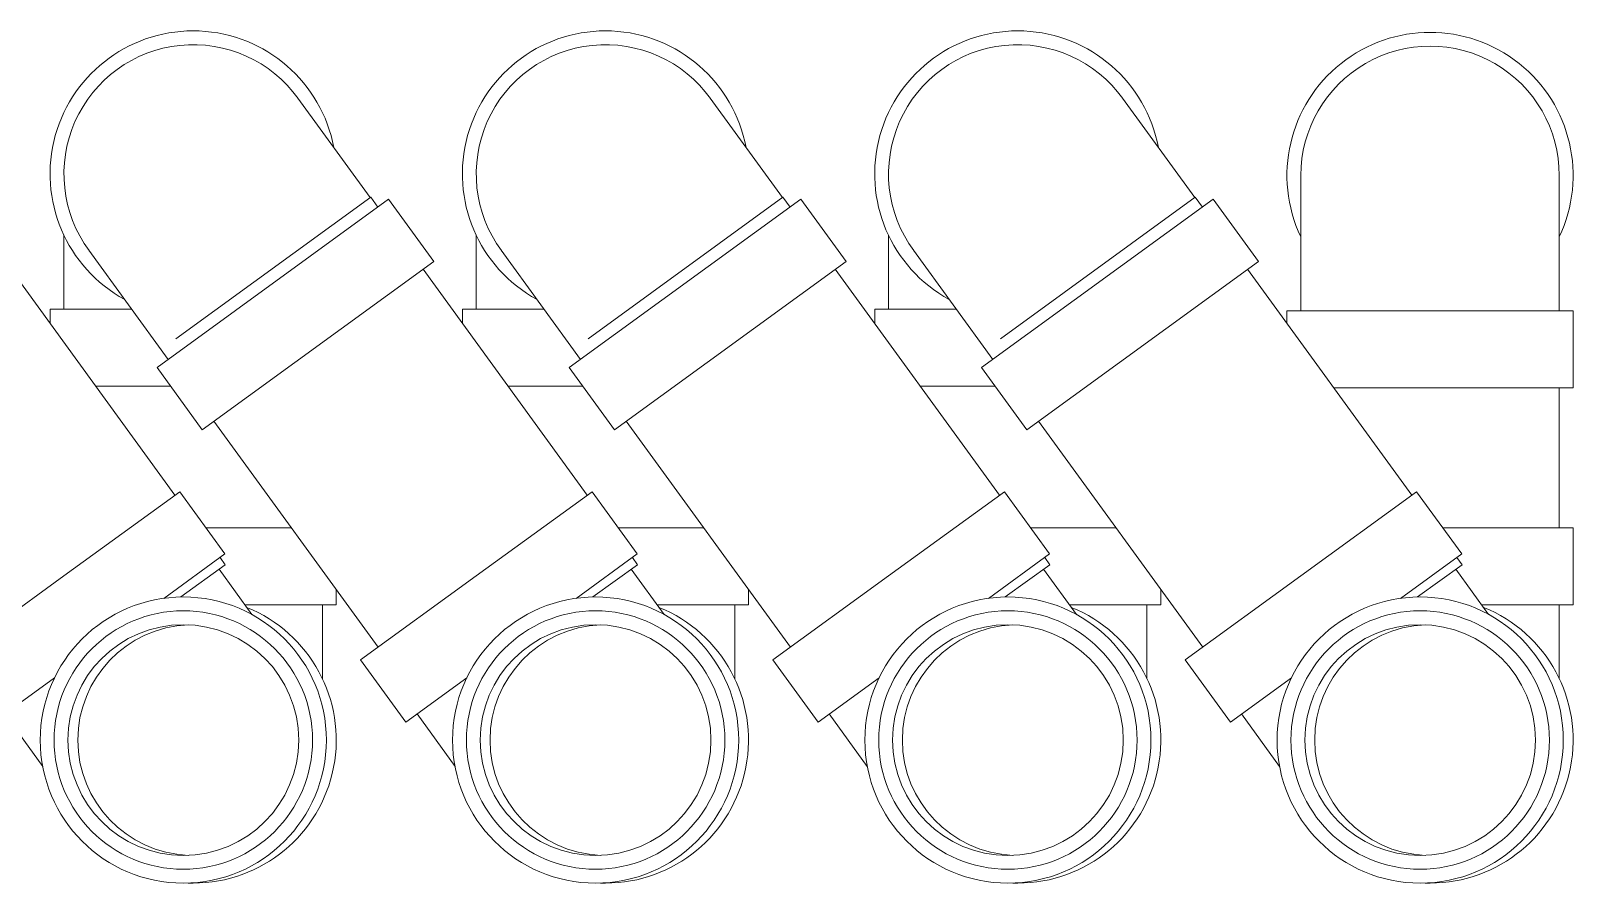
# Model space of a CAD drawing. Header units: millimetres. Extents: x 1147.5 to 1224.1, y 2097.1 to 2139.6.
# Drawn here: x 1217.667 to 1218.67, y 2132.248 to 2132.802 of the extents above; entities that cross this region are included whole.
import ezdxf

# ---------------------------------------------------------------- set-up
doc = ezdxf.new("R2010")
doc.units = ezdxf.units.MM
doc.layers.add('1 TEXTO_BackgroundLines', color=7, linetype='Continuous', lineweight=5)
doc.layers.add('PVC6_IntersectionFill_BackgroundLines', color=1, linetype='Continuous', lineweight=13)

msp = doc.modelspace()

# ---------------------------------------------------------------- linework, layer by layer
at = {"layer": '1 TEXTO_BackgroundLines', "linetype": 'Continuous'}
for p, q in [((1217.8882, 2132.6943), (1217.7616, 2132.6023)), ((1217.8928, 2132.6878), (1217.8882, 2132.6943)), ((1218.1562, 2132.6943), (1218.0296, 2132.6023)), ((1218.1608, 2132.6878), (1218.1562, 2132.6943)), ((1218.4242, 2132.6943), (1218.2976, 2132.6023)), ((1218.4288, 2132.6878), (1218.4242, 2132.6943)), ((1217.7609, 2132.5005), (1217.6542, 2132.6474)), ((1218.0289, 2132.5005), (1217.9222, 2132.6474)), ((1218.2969, 2132.5005), (1218.1902, 2132.6474)), ((1218.5649, 2132.5005), (1218.4582, 2132.6474)), ((1218.6608, 2132.4794), (1218.6608, 2132.5704)), ((1217.893, 2132.4018), (1217.7863, 2132.5486)), ((1218.161, 2132.4018), (1218.0543, 2132.5486)), ((1218.429, 2132.4018), (1218.3223, 2132.5486)), ((1217.7647, 2132.4344), (1217.7937, 2132.4554)), ((1217.7937, 2132.4554), (1217.7903, 2132.4601)), ((1218.0327, 2132.4344), (1218.0617, 2132.4554)), ((1218.0617, 2132.4554), (1218.0583, 2132.4601)), ((1218.3007, 2132.4344), (1218.3297, 2132.4554)), ((1218.3297, 2132.4554), (1218.3263, 2132.4601)), ((1218.5687, 2132.4344), (1218.5977, 2132.4554)), ((1218.5977, 2132.4554), (1218.5943, 2132.4601))]:
    msp.add_line(p, q, dxfattribs=at)
for centre, radius in [((1217.7664, 2132.3414), 0.084), ((1218.0344, 2132.3414), 0.084), ((1218.3024, 2132.3414), 0.084), ((1218.5704, 2132.3414), 0.084), ((1217.7664, 2132.3414), 0.075), ((1218.0344, 2132.3414), 0.075), ((1218.3024, 2132.3414), 0.075), ((1218.5704, 2132.3414), 0.075)]:
    msp.add_circle(centre, radius, dxfattribs=at)
for centre, radius, start, end in [((1217.7728, 2132.7094), 0.084, 35.6444, 216.3556), ((1218.0408, 2132.7094), 0.084, 35.6444, 216.3556), ((1218.3088, 2132.7094), 0.084, 35.6444, 216.3556), ((1217.7728, 2132.3414), 0.075, 92.4501, 267.5499), ((1218.0408, 2132.3414), 0.075, 92.4501, 267.5499), ((1218.3088, 2132.3414), 0.075, 92.4501, 267.5499), ((1218.5768, 2132.3414), 0.075, 92.4501, 267.5499)]:
    msp.add_arc(centre, radius, start, end, dxfattribs=at)
at = {"layer": 'PVC6_IntersectionFill_BackgroundLines', "linetype": 'Continuous'}
for p, q in [((1217.8409, 2132.7586), (1217.8878, 2132.694)), ((1218.1089, 2132.7586), (1218.1558, 2132.694)), ((1218.3769, 2132.7586), (1218.4238, 2132.694)), ((1218.4928, 2132.6204), (1218.4928, 2132.7082)), ((1218.6608, 2132.7082), (1218.6608, 2132.6204)), ((1217.8998, 2132.6929), (1217.7493, 2132.5835)), ((1217.8998, 2132.6929), (1217.9292, 2132.6524)), ((1218.1678, 2132.6929), (1218.0173, 2132.5835)), ((1218.1678, 2132.6929), (1218.1972, 2132.6524)), ((1218.4358, 2132.6929), (1218.2853, 2132.5835)), ((1218.4358, 2132.6929), (1218.4652, 2132.6524)), ((1217.6888, 2132.6695), (1217.6888, 2132.6214)), ((1217.9568, 2132.6695), (1217.9568, 2132.6214)), ((1218.2248, 2132.6695), (1218.2248, 2132.6214)), ((1217.7566, 2132.5888), (1217.705, 2132.6599)), ((1217.7787, 2132.5431), (1217.9292, 2132.6524)), ((1218.0246, 2132.5888), (1217.973, 2132.6599)), ((1218.0467, 2132.5431), (1218.1972, 2132.6524)), ((1218.2926, 2132.5888), (1218.241, 2132.6599)), ((1218.3147, 2132.5431), (1218.4652, 2132.6524)), ((1217.7329, 2132.6214), (1217.6798, 2132.6214)), ((1217.6798, 2132.6214), (1217.6798, 2132.6121)), ((1218.0009, 2132.6214), (1217.9478, 2132.6214)), ((1217.9478, 2132.6214), (1217.9478, 2132.6121)), ((1218.2689, 2132.6214), (1218.2158, 2132.6214)), ((1218.2158, 2132.6214), (1218.2158, 2132.6121)), ((1218.6698, 2132.6204), (1218.4838, 2132.6204)), ((1218.4838, 2132.6204), (1218.4838, 2132.6121)), ((1218.6698, 2132.6204), (1218.6698, 2132.5704)), ((1217.7493, 2132.5835), (1217.7787, 2132.5431)), ((1218.0173, 2132.5835), (1218.0467, 2132.5431)), ((1218.2853, 2132.5835), (1218.3147, 2132.5431)), ((1217.7094, 2132.5714), (1217.7581, 2132.5714)), ((1217.9774, 2132.5714), (1218.0261, 2132.5714)), ((1218.2454, 2132.5714), (1218.2941, 2132.5714)), ((1218.5142, 2132.5704), (1218.6698, 2132.5704)), ((1217.7641, 2132.5028), (1217.6888, 2132.4482)), ((1217.7934, 2132.4624), (1217.7641, 2132.5028)), ((1218.0321, 2132.5028), (1217.9568, 2132.4482)), ((1218.0614, 2132.4624), (1218.0321, 2132.5028)), ((1218.3001, 2132.5028), (1218.2248, 2132.4482)), ((1218.3294, 2132.4624), (1218.3001, 2132.5028)), ((1218.5681, 2132.5028), (1218.4928, 2132.4482)), ((1218.5974, 2132.4624), (1218.5681, 2132.5028)), ((1217.7811, 2132.4794), (1217.8366, 2132.4794)), ((1218.0491, 2132.4794), (1218.1046, 2132.4794)), ((1218.3171, 2132.4794), (1218.3726, 2132.4794)), ((1218.5851, 2132.4794), (1218.6698, 2132.4794)), ((1218.6698, 2132.4794), (1218.6698, 2132.4294)), ((1217.7537, 2132.4335), (1217.7934, 2132.4624)), ((1218.0217, 2132.4335), (1218.0614, 2132.4624)), ((1218.2897, 2132.4335), (1218.3294, 2132.4624)), ((1218.5577, 2132.4335), (1218.5974, 2132.4624)), ((1217.8109, 2132.4231), (1217.7896, 2132.4524)), ((1218.0789, 2132.4231), (1218.0576, 2132.4524)), ((1218.3469, 2132.4231), (1218.3256, 2132.4524)), ((1218.6149, 2132.4231), (1218.5936, 2132.4524)), ((1217.6888, 2132.4482), (1217.6136, 2132.3935)), ((1217.9568, 2132.4482), (1217.8816, 2132.3935)), ((1218.2248, 2132.4482), (1218.1496, 2132.3935)), ((1218.4928, 2132.4482), (1218.4176, 2132.3935)), ((1217.8658, 2132.4392), (1217.8658, 2132.4294)), ((1218.1338, 2132.4392), (1218.1338, 2132.4294)), ((1218.4018, 2132.4392), (1218.4018, 2132.4294)), ((1217.8658, 2132.4294), (1217.8063, 2132.4294)), ((1217.8568, 2132.3813), (1217.8568, 2132.4294)), ((1218.1338, 2132.4294), (1218.0743, 2132.4294)), ((1218.1248, 2132.3813), (1218.1248, 2132.4294)), ((1218.4018, 2132.4294), (1218.3423, 2132.4294)), ((1218.3928, 2132.3813), (1218.3928, 2132.4294)), ((1218.6698, 2132.4294), (1218.6103, 2132.4294)), ((1218.6608, 2132.3813), (1218.6608, 2132.4294)), ((1217.911, 2132.3531), (1217.8816, 2132.3935)), ((1218.179, 2132.3531), (1218.1496, 2132.3935)), ((1218.447, 2132.3531), (1218.4176, 2132.3935)), ((1217.643, 2132.3531), (1217.6827, 2132.3819)), ((1217.911, 2132.3531), (1217.9507, 2132.3819)), ((1218.179, 2132.3531), (1218.2187, 2132.3819)), ((1218.447, 2132.3531), (1218.4867, 2132.3819)), ((1217.675, 2132.3243), (1217.6503, 2132.3584)), ((1217.943, 2132.3243), (1217.9183, 2132.3584)), ((1218.211, 2132.3243), (1218.1863, 2132.3584)), ((1218.479, 2132.3243), (1218.4543, 2132.3584))]:
    msp.add_line(p, q, dxfattribs=at)
for centre in [(1217.7664, 2132.3414), (1218.0344, 2132.3414), (1218.3024, 2132.3414), (1218.5704, 2132.3414)]:
    msp.add_circle(centre, 0.093, dxfattribs=at)
for centre, radius, start, end in [((1217.7728, 2132.7094), 0.093, 10.5854, 241.4146), ((1218.0408, 2132.7094), 0.093, 10.5854, 241.4146), ((1218.3088, 2132.7094), 0.093, 10.5854, 241.4146), ((1218.5768, 2132.7084), 0.093, 334.5854, 205.4146), ((1218.5768, 2132.7084), 0.084, 359.9347, 180.0653), ((1217.7728, 2132.3414), 0.093, 270, 68.0652), ((1218.0408, 2132.3414), 0.093, 270, 68.0652), ((1218.3088, 2132.3414), 0.093, 270, 68.0652), ((1218.5768, 2132.3414), 0.093, 270, 68.0652), ((1217.7728, 2132.3414), 0.093, 268.0243, 270), ((1218.0408, 2132.3414), 0.093, 268.0243, 270), ((1218.3088, 2132.3414), 0.093, 268.0243, 270), ((1218.5768, 2132.3414), 0.093, 268.0243, 270)]:
    msp.add_arc(centre, radius, start, end, dxfattribs=at)
for points in [[(1217.8408, 2132.7587), (1217.8409, 2132.7587), (1217.8409, 2132.7586), (1217.8409, 2132.7586)], [(1218.1088, 2132.7587), (1218.1089, 2132.7587), (1218.1089, 2132.7586), (1218.1089, 2132.7586)], [(1218.3768, 2132.7587), (1218.3769, 2132.7587), (1218.3769, 2132.7586), (1218.3769, 2132.7586)], [(1218.4928, 2132.7082), (1218.4928, 2132.7082), (1218.4928, 2132.7083), (1218.4928, 2132.7083)], [(1218.6608, 2132.7083), (1218.6608, 2132.7083), (1218.6608, 2132.7082), (1218.6608, 2132.7082)], [(1217.705, 2132.6599), (1217.705, 2132.6599), (1217.7049, 2132.6599), (1217.7049, 2132.6599)], [(1217.973, 2132.6599), (1217.973, 2132.6599), (1217.9729, 2132.6599), (1217.9729, 2132.6599)], [(1218.241, 2132.6599), (1218.241, 2132.6599), (1218.2409, 2132.6599), (1218.2409, 2132.6599)]]:
    msp.add_open_spline(points, degree=3, dxfattribs=at)

doc.saveas('drawing.dxf')
